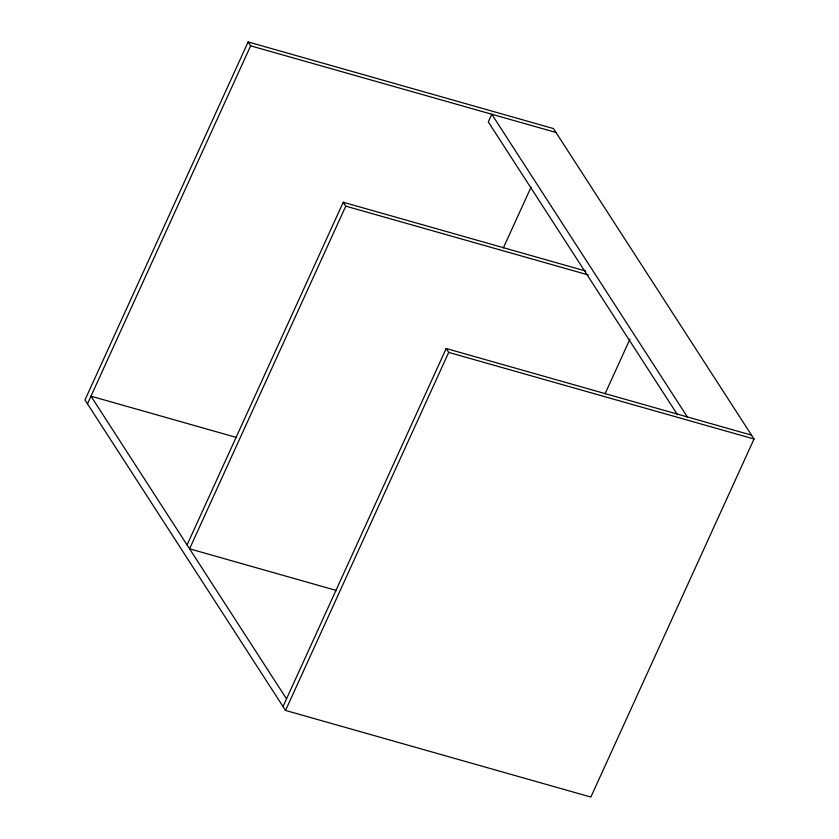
<?xml version="1.0" encoding="UTF-8"?>
<svg xmlns="http://www.w3.org/2000/svg" width="839" height="839" viewBox="0 0 839 839"><rect width="100%" height="100%" fill="white"/><g stroke="black" fill="none" stroke-linecap="round" stroke-linejoin="round"><path stroke-width="1.26" d="M248.134 41.95L84.97 399.983L285.533 710.434L590.866 797.05L754.03 439.017L553.467 128.566L248.134 41.95L250.641 45.83L555.974 132.457M87.476 403.863L250.641 45.83M187.076 544.941L343.245 202.262L585.758 271.06M343.245 202.262L345.752 206.142L189.583 548.821L336.596 590.53M283.026 706.543L446.191 348.521L751.524 435.137M285.533 710.434L448.697 352.401L446.191 348.521M503.39 247.83L531.035 187.17M604.992 393.9L629.942 339.166M345.752 206.142L588.265 274.94M448.697 352.401L754.03 439.017M236.724 437.538L90.969 396.186L286.529 698.877M687.351 416.931L491.801 114.251L488.298 121.917L677.461 414.697"/></g></svg>
